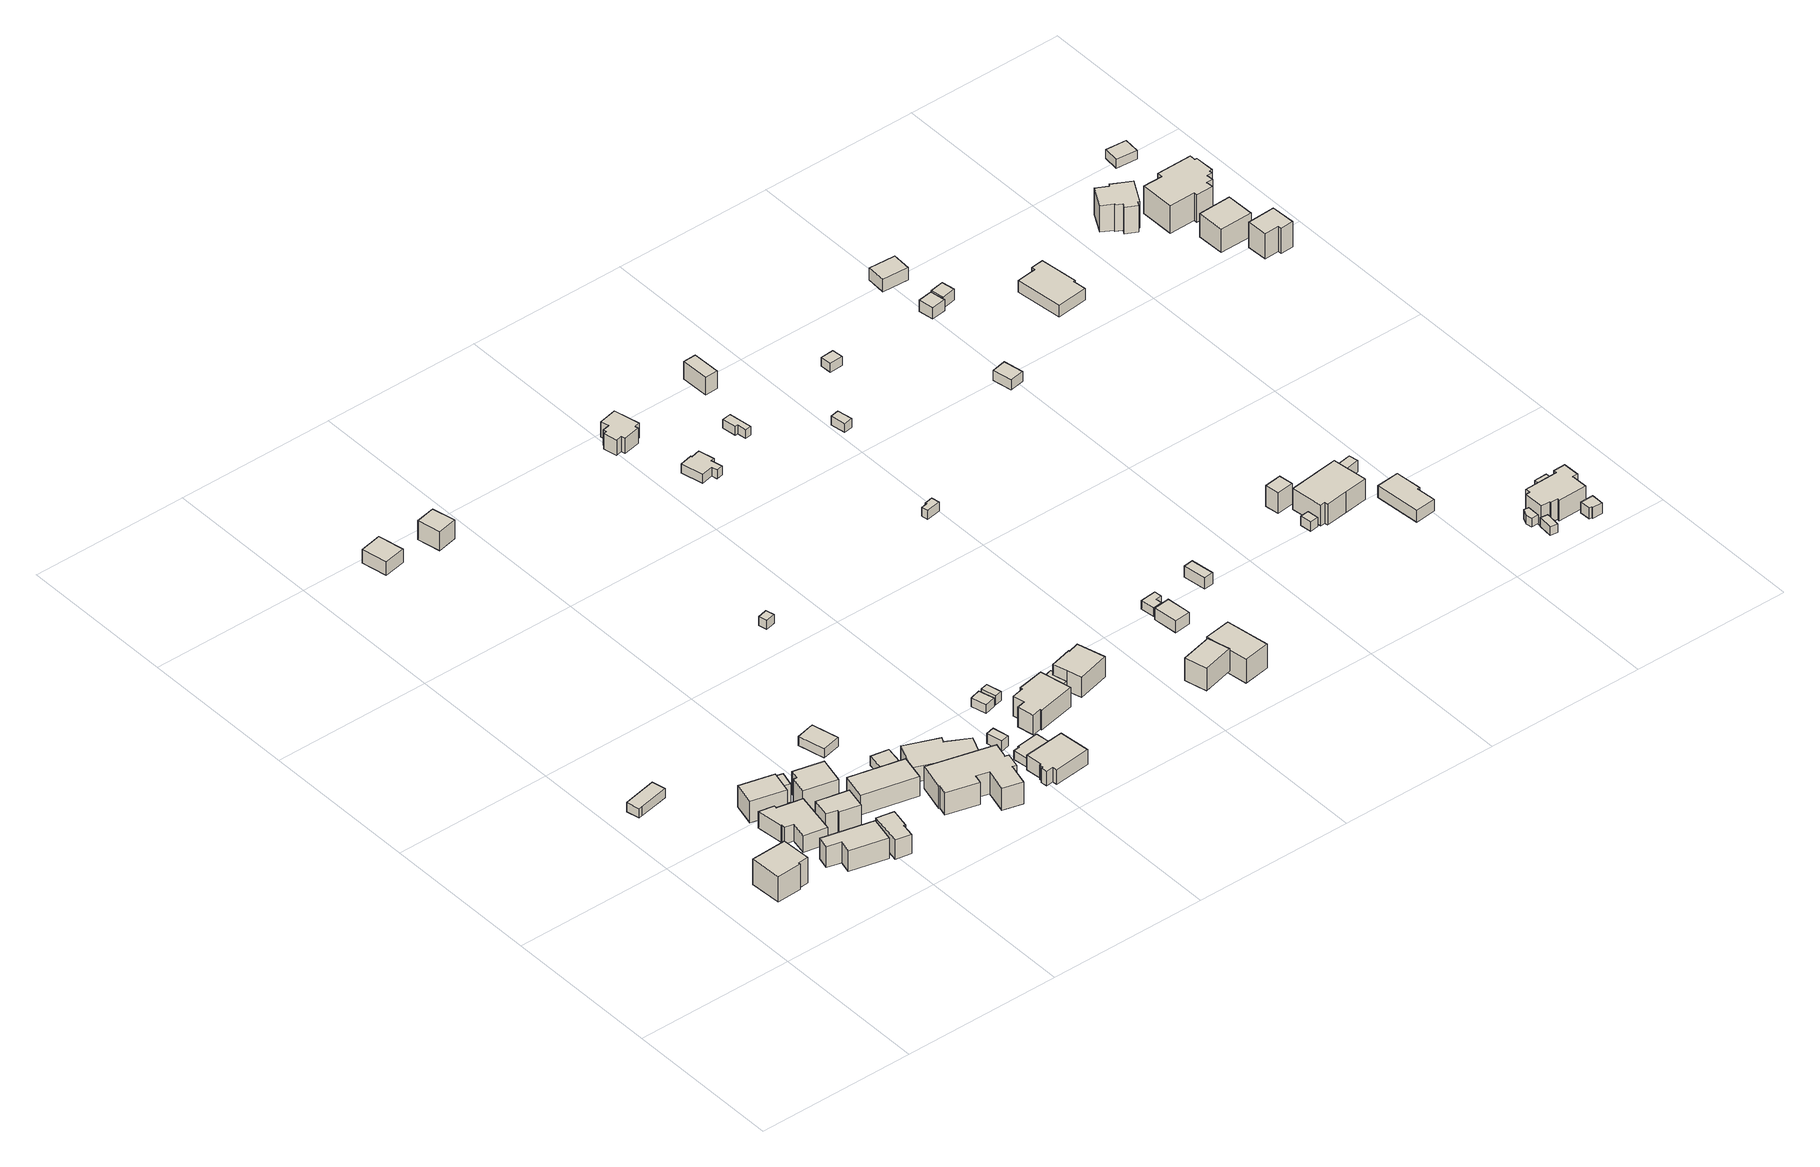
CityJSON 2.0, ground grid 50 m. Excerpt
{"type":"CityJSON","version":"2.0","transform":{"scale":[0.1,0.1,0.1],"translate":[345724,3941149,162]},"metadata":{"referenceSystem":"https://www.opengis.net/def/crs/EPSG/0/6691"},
"CityObjects":{
"building1":{"type":"Building","attributes":{"usage":"411","measuredHeight":10.5,"storeysAboveGround":2,"BuildingIDAttribute.prefecture":"14","BuildingIDAttribute.city":"14151","BuildingDetailAttribute.totalFloorArea":184.23,"BuildingDetailAttribute.buildingFootprintArea":92.11,"BuildingDetailAttribute.buildingStructureType":"601","BuildingDetailAttribute.buildingStructureOrgType":"1","BuildingDetailAttribute.orgUsage":"10","BuildingDetailAttribute.surveyYear":2015},"geometry":[{"type":"Solid","lod":"1","boundaries":[[[[0,1,2,3,4,5]],[[4,6,7,5]],[[3,8,6,4]],[[2,9,8,3]],[[1,10,9,2]],[[0,11,10,1]],[[5,7,11,0]],[[6,8,9,10,11,7]]]]}]},
"building2":{"type":"Building","attributes":{"usage":"431","measuredHeight":3.7,"storeysAboveGround":1,"BuildingIDAttribute.prefecture":"14","BuildingIDAttribute.city":"14151","BuildingDetailAttribute.totalFloorArea":46.45,"BuildingDetailAttribute.buildingFootprintArea":46.45,"BuildingDetailAttribute.buildingStructureType":"610","BuildingDetailAttribute.buildingStructureOrgType":"2","BuildingDetailAttribute.orgUsage":"143","BuildingDetailAttribute.surveyYear":2015},"geometry":[{"type":"Solid","lod":"1","boundaries":[[[[12,13,14,15,16]],[[15,17,18,16]],[[14,19,17,15]],[[13,20,19,14]],[[12,21,20,13]],[[16,18,21,12]],[[17,19,20,21,18]]]]}]},
"building3":{"type":"Building","attributes":{"usage":"413","measuredHeight":7.8,"storeysAboveGround":2,"BuildingIDAttribute.prefecture":"14","BuildingIDAttribute.city":"14151","BuildingDetailAttribute.totalFloorArea":231.75,"BuildingDetailAttribute.buildingFootprintArea":115.88,"BuildingDetailAttribute.buildingStructureType":"601","BuildingDetailAttribute.buildingStructureOrgType":"1","BuildingDetailAttribute.orgUsage":"30","BuildingDetailAttribute.surveyYear":2015},"geometry":[{"type":"Solid","lod":"1","boundaries":[[[[22,23,24,25,26,27,28,29,30,31]],[[30,32,33,31]],[[29,34,32,30]],[[28,35,34,29]],[[27,36,35,28]],[[26,37,36,27]],[[25,38,37,26]],[[24,39,38,25]],[[23,40,39,24]],[[22,41,40,23]],[[31,33,41,22]],[[32,34,35,36,37,38,39,40,41,33]]]]}]},
"building4":{"type":"Building","attributes":{"usage":"411","measuredHeight":8.5,"storeysAboveGround":2,"BuildingIDAttribute.prefecture":"14","BuildingIDAttribute.city":"14151","BuildingDetailAttribute.totalFloorArea":192.13,"BuildingDetailAttribute.buildingFootprintArea":96.06,"BuildingDetailAttribute.buildingStructureType":"601","BuildingDetailAttribute.buildingStructureOrgType":"1","BuildingDetailAttribute.orgUsage":"10","BuildingDetailAttribute.surveyYear":2015},"geometry":[{"type":"Solid","lod":"1","boundaries":[[[[42,43,44,45,46,47]],[[46,48,49,47]],[[45,50,48,46]],[[44,51,50,45]],[[43,52,51,44]],[[42,53,52,43]],[[47,49,53,42]],[[48,50,51,52,53,49]]]]}]},
"building5":{"type":"Building","attributes":{"usage":"411","measuredHeight":8.1,"storeysAboveGround":2,"BuildingIDAttribute.prefecture":"14","BuildingIDAttribute.city":"14151","BuildingDetailAttribute.totalFloorArea":135.88,"BuildingDetailAttribute.buildingFootprintArea":67.94,"BuildingDetailAttribute.buildingStructureType":"601","BuildingDetailAttribute.buildingStructureOrgType":"1","BuildingDetailAttribute.orgUsage":"10","BuildingDetailAttribute.surveyYear":2015},"geometry":[{"type":"Solid","lod":"1","boundaries":[[[[54,55,56,57]],[[56,58,59,57]],[[55,60,58,56]],[[54,61,60,55]],[[57,59,61,54]],[[58,60,61,59]]]]}]},
"building6":{"type":"Building","attributes":{"usage":"411","measuredHeight":8.3,"storeysAboveGround":2,"BuildingIDAttribute.prefecture":"14","BuildingIDAttribute.city":"14151","BuildingDetailAttribute.totalFloorArea":111.57,"BuildingDetailAttribute.buildingFootprintArea":55.78,"BuildingDetailAttribute.buildingStructureType":"601","BuildingDetailAttribute.buildingStructureOrgType":"1","BuildingDetailAttribute.orgUsage":"10","BuildingDetailAttribute.surveyYear":2015},"geometry":[{"type":"Solid","lod":"1","boundaries":[[[[62,63,64,65,66,67]],[[66,68,69,67]],[[65,70,68,66]],[[64,71,70,65]],[[63,72,71,64]],[[62,73,72,63]],[[67,69,73,62]],[[68,70,71,72,73,69]]]]}]},
"building7":{"type":"Building","attributes":{"usage":"411","measuredHeight":7.2,"storeysAboveGround":2,"BuildingIDAttribute.prefecture":"14","BuildingIDAttribute.city":"14151","BuildingDetailAttribute.totalFloorArea":92.63,"BuildingDetailAttribute.buildingFootprintArea":46.31,"BuildingDetailAttribute.buildingStructureType":"601","BuildingDetailAttribute.buildingStructureOrgType":"1","BuildingDetailAttribute.orgUsage":"10","BuildingDetailAttribute.surveyYear":2015},"geometry":[{"type":"Solid","lod":"1","boundaries":[[[[74,75,76,77,78,79]],[[78,80,81,79]],[[77,82,80,78]],[[76,83,82,77]],[[75,84,83,76]],[[74,85,84,75]],[[79,81,85,74]],[[80,82,83,84,85,81]]]]}]},
"building8":{"type":"Building","attributes":{"measuredHeight":7,"BuildingIDAttribute.prefecture":"14","BuildingIDAttribute.city":"14151","BuildingDetailAttribute.surveyYear":2015},"geometry":[{"type":"Solid","lod":"1","boundaries":[[[[86,87,88,89]],[[88,90,91,89]],[[87,92,90,88]],[[86,93,92,87]],[[89,91,93,86]],[[90,92,93,91]]]]}]},
"building9":{"type":"Building","attributes":{"usage":"411","measuredHeight":8.3,"storeysAboveGround":2,"BuildingIDAttribute.prefecture":"14","BuildingIDAttribute.city":"14151","BuildingDetailAttribute.totalFloorArea":148.16,"BuildingDetailAttribute.buildingFootprintArea":74.08,"BuildingDetailAttribute.buildingStructureType":"601","BuildingDetailAttribute.buildingStructureOrgType":"1","BuildingDetailAttribute.orgUsage":"10","BuildingDetailAttribute.surveyYear":2015},"geometry":[{"type":"Solid","lod":"1","boundaries":[[[[94,95,96,97,98,99]],[[98,100,101,99]],[[97,102,100,98]],[[96,103,102,97]],[[95,104,103,96]],[[94,105,104,95]],[[99,101,105,94]],[[100,102,103,104,105,101]]]]}]},
"building10":{"type":"Building","attributes":{"usage":"411","measuredHeight":8.3,"storeysAboveGround":2,"BuildingIDAttribute.prefecture":"14","BuildingIDAttribute.city":"14151","BuildingDetailAttribute.totalFloorArea":258.76,"BuildingDetailAttribute.buildingFootprintArea":129.38,"BuildingDetailAttribute.buildingStructureType":"601","BuildingDetailAttribute.buildingStructureOrgType":"1","BuildingDetailAttribute.orgUsage":"10","BuildingDetailAttribute.surveyYear":2015},"geometry":[{"type":"Solid","lod":"1","boundaries":[[[[106,107,108,109]],[[108,110,111,109]],[[107,112,110,108]],[[106,113,112,107]],[[109,111,113,106]],[[110,112,113,111]]]]}]},
"building11":{"type":"Building","attributes":{"usage":"451","measuredHeight":3.4,"storeysAboveGround":1,"BuildingIDAttribute.prefecture":"14","BuildingIDAttribute.city":"14151","BuildingDetailAttribute.totalFloorArea":51.34,"BuildingDetailAttribute.buildingFootprintArea":51.34,"BuildingDetailAttribute.buildingStructureType":"610","BuildingDetailAttribute.buildingStructureOrgType":"2","BuildingDetailAttribute.orgUsage":"200","BuildingDetailAttribute.surveyYear":2015},"geometry":[{"type":"Solid","lod":"1","boundaries":[[[[114,115,116,117]],[[116,118,119,117]],[[115,120,118,116]],[[114,121,120,115]],[[117,119,121,114]],[[118,120,121,119]]]]}]},
"building12":{"type":"Building","attributes":{"usage":"411","measuredHeight":5.6,"storeysAboveGround":1,"BuildingIDAttribute.prefecture":"14","BuildingIDAttribute.city":"14151","BuildingDetailAttribute.totalFloorArea":57.82,"BuildingDetailAttribute.buildingFootprintArea":57.82,"BuildingDetailAttribute.buildingStructureType":"601","BuildingDetailAttribute.buildingStructureOrgType":"1","BuildingDetailAttribute.orgUsage":"10","BuildingDetailAttribute.surveyYear":2015},"geometry":[{"type":"Solid","lod":"1","boundaries":[[[[122,123,124,125]],[[124,126,127,125]],[[123,128,126,124]],[[122,129,128,123]],[[125,127,129,122]],[[126,128,129,127]]]]}]},
"building13":{"type":"Building","attributes":{"usage":"411","measuredHeight":3.6,"storeysAboveGround":1,"BuildingIDAttribute.prefecture":"14","BuildingIDAttribute.city":"14151","BuildingDetailAttribute.totalFloorArea":34.08,"BuildingDetailAttribute.buildingFootprintArea":34.08,"BuildingDetailAttribute.buildingStructureType":"610","BuildingDetailAttribute.buildingStructureOrgType":"2","BuildingDetailAttribute.orgUsage":"10","BuildingDetailAttribute.surveyYear":2015},"geometry":[{"type":"Solid","lod":"1","boundaries":[[[[130,131,132,133]],[[132,134,135,133]],[[131,136,134,132]],[[130,137,136,131]],[[133,135,137,130]],[[134,136,137,135]]]]}]},
"building14":{"type":"Building","attributes":{"usage":"413","measuredHeight":9.9,"storeysAboveGround":2,"BuildingIDAttribute.prefecture":"14","BuildingIDAttribute.city":"14151","BuildingDetailAttribute.totalFloorArea":476.69,"BuildingDetailAttribute.buildingFootprintArea":238.35,"BuildingDetailAttribute.buildingStructureType":"601","BuildingDetailAttribute.buildingStructureOrgType":"1","BuildingDetailAttribute.orgUsage":"30","BuildingDetailAttribute.surveyYear":2015},"geometry":[{"type":"Solid","lod":"1","boundaries":[[[[138,139,140,141,142,143,144,145,146,147,148,149,150,151]],[[150,152,153,151]],[[149,154,152,150]],[[148,155,154,149]],[[147,156,155,148]],[[146,157,156,147]],[[145,158,157,146]],[[144,159,158,145]],[[143,160,159,144]],[[142,161,160,143]],[[141,162,161,142]],[[140,163,162,141]],[[139,164,163,140]],[[138,165,164,139]],[[151,153,165,138]],[[152,154,155,156,157,158,159,160,161,162,163,164,165,153]]]]}]},
"building15":{"type":"Building","attributes":{"usage":"431","measuredHeight":7.3,"storeysAboveGround":2,"BuildingIDAttribute.prefecture":"14","BuildingIDAttribute.city":"14151","BuildingDetailAttribute.totalFloorArea":319.8,"BuildingDetailAttribute.buildingFootprintArea":159.9,"BuildingDetailAttribute.buildingStructureType":"610","BuildingDetailAttribute.buildingStructureOrgType":"2","BuildingDetailAttribute.orgUsage":"143","BuildingDetailAttribute.surveyYear":2015},"geometry":[{"type":"Solid","lod":"1","boundaries":[[[[166,167,168,169,170,171]],[[170,172,173,171]],[[169,174,172,170]],[[168,175,174,169]],[[167,176,175,168]],[[166,177,176,167]],[[171,173,177,166]],[[172,174,175,176,177,173]]]]}]},
"building16":{"type":"Building","attributes":{"usage":"411","measuredHeight":7.1,"storeysAboveGround":1,"BuildingIDAttribute.prefecture":"14","BuildingIDAttribute.city":"14151","BuildingDetailAttribute.totalFloorArea":46.44,"BuildingDetailAttribute.buildingFootprintArea":46.44,"BuildingDetailAttribute.buildingStructureType":"610","BuildingDetailAttribute.buildingStructureOrgType":"2","BuildingDetailAttribute.orgUsage":"10","BuildingDetailAttribute.surveyYear":2015},"geometry":[{"type":"Solid","lod":"1","boundaries":[[[[178,179,180,181]],[[180,182,183,181]],[[179,184,182,180]],[[178,185,184,179]],[[181,183,185,178]],[[182,184,185,183]]]]}]},
"building17":{"type":"Building","attributes":{"usage":"431","measuredHeight":3.7,"storeysAboveGround":1,"BuildingIDAttribute.prefecture":"14","BuildingIDAttribute.city":"14151","BuildingDetailAttribute.totalFloorArea":13.91,"BuildingDetailAttribute.buildingFootprintArea":13.91,"BuildingDetailAttribute.buildingStructureType":"601","BuildingDetailAttribute.buildingStructureOrgType":"1","BuildingDetailAttribute.orgUsage":"143","BuildingDetailAttribute.surveyYear":2015},"geometry":[{"type":"Solid","lod":"1","boundaries":[[[[186,187,188,189]],[[188,190,191,189]],[[187,192,190,188]],[[186,193,192,187]],[[189,191,193,186]],[[190,192,193,191]]]]}]},
"building18":{"type":"Building","attributes":{"usage":"431","measuredHeight":5.7,"storeysAboveGround":1,"BuildingIDAttribute.prefecture":"14","BuildingIDAttribute.city":"14151","BuildingDetailAttribute.totalFloorArea":127.53,"BuildingDetailAttribute.buildingFootprintArea":127.53,"BuildingDetailAttribute.buildingStructureType":"610","BuildingDetailAttribute.buildingStructureOrgType":"2","BuildingDetailAttribute.orgUsage":"143","BuildingDetailAttribute.surveyYear":2015},"geometry":[{"type":"Solid","lod":"1","boundaries":[[[[194,195,196,197,198,199,200,201,202,203]],[[202,204,205,203]],[[201,206,204,202]],[[200,207,206,201]],[[199,208,207,200]],[[198,209,208,199]],[[197,210,209,198]],[[196,211,210,197]],[[195,212,211,196]],[[194,213,212,195]],[[203,205,213,194]],[[204,206,207,208,209,210,211,212,213,205]]]]}]},
"building19":{"type":"Building","attributes":{"usage":"431","storeysAboveGround":1,"BuildingIDAttribute.prefecture":"14","BuildingIDAttribute.city":"14151","BuildingDetailAttribute.totalFloorArea":46.02,"BuildingDetailAttribute.buildingFootprintArea":46.02,"BuildingDetailAttribute.buildingStructureType":"610","BuildingDetailAttribute.buildingStructureOrgType":"2","BuildingDetailAttribute.orgUsage":"143","BuildingDetailAttribute.surveyYear":2015},"geometry":[{"type":"Solid","lod":"1","boundaries":[[[[214,215,216,217,218,219]],[[218,220,221,219]],[[217,222,220,218]],[[216,223,222,217]],[[215,224,223,216]],[[214,225,224,215]],[[219,221,225,214]],[[220,222,223,224,225,221]]]]}]},
"building20":{"type":"Building","attributes":{"BuildingIDAttribute.prefecture":"14","BuildingIDAttribute.city":"14151","BuildingDetailAttribute.surveyYear":2015},"geometry":[{"type":"Solid","lod":"1","boundaries":[[[[226,227,228,229]],[[228,230,231,229]],[[227,232,230,228]],[[226,233,232,227]],[[229,231,233,226]],[[230,232,233,231]]]]}]},
"building21":{"type":"Building","attributes":{"BuildingIDAttribute.prefecture":"14","BuildingIDAttribute.city":"14151","BuildingDetailAttribute.surveyYear":2015},"geometry":[{"type":"Solid","lod":"1","boundaries":[[[[234,235,236,237]],[[236,238,239,237]],[[235,240,238,236]],[[234,241,240,235]],[[237,239,241,234]],[[238,240,241,239]]]]}]},
"building22":{"type":"Building","attributes":{"BuildingIDAttribute.prefecture":"14","BuildingIDAttribute.city":"14151","BuildingDetailAttribute.surveyYear":2015},"geometry":[{"type":"Solid","lod":"1","boundaries":[[[[242,243,244,245]],[[244,246,247,245]],[[243,248,246,244]],[[242,249,248,243]],[[245,247,249,242]],[[246,248,249,247]]]]}]},
"building23":{"type":"Building","attributes":{"usage":"411","measuredHeight":8.1,"storeysAboveGround":2,"BuildingIDAttribute.prefecture":"14","BuildingIDAttribute.city":"14151","BuildingDetailAttribute.totalFloorArea":235.32,"BuildingDetailAttribute.buildingFootprintArea":117.66,"BuildingDetailAttribute.buildingStructureType":"601","BuildingDetailAttribute.buildingStructureOrgType":"1","BuildingDetailAttribute.orgUsage":"10","BuildingDetailAttribute.surveyYear":2015},"geometry":[{"type":"Solid","lod":"1","boundaries":[[[[250,251,252,253,254,255,256,257,258,259]],[[258,260,261,259]],[[257,262,260,258]],[[256,263,262,257]],[[255,264,263,256]],[[254,265,264,255]],[[253,266,265,254]],[[252,267,266,253]],[[251,268,267,252]],[[250,269,268,251]],[[259,261,269,250]],[[260,262,263,264,265,266,267,268,269,261]]]]}]},
"building24":{"type":"Building","attributes":{"measuredHeight":3.8,"BuildingIDAttribute.prefecture":"14","BuildingIDAttribute.city":"14151","BuildingDetailAttribute.surveyYear":2015},"geometry":[{"type":"Solid","lod":"1","boundaries":[[[[270,271,272,273,274,275]],[[274,276,277,275]],[[273,278,276,274]],[[272,279,278,273]],[[271,280,279,272]],[[270,281,280,271]],[[275,277,281,270]],[[276,278,279,280,281,277]]]]}]},
"building25":{"type":"Building","attributes":{"usage":"411","measuredHeight":8.4,"storeysAboveGround":2,"BuildingIDAttribute.prefecture":"14","BuildingIDAttribute.city":"14151","BuildingDetailAttribute.totalFloorArea":165.22,"BuildingDetailAttribute.buildingFootprintArea":82.61,"BuildingDetailAttribute.buildingStructureType":"601","BuildingDetailAttribute.buildingStructureOrgType":"1","BuildingDetailAttribute.orgUsage":"10","BuildingDetailAttribute.surveyYear":2015},"geometry":[{"type":"Solid","lod":"1","boundaries":[[[[282,283,284,285,286,287,288,289]],[[288,290,291,289]],[[287,292,290,288]],[[286,293,292,287]],[[285,294,293,286]],[[284,295,294,285]],[[283,296,295,284]],[[282,297,296,283]],[[289,291,297,282]],[[290,292,293,294,295,296,297,291]]]]}]},
"building26":{"type":"Building","attributes":{"usage":"411","measuredHeight":8.8,"storeysAboveGround":2,"BuildingIDAttribute.prefecture":"14","BuildingIDAttribute.city":"14151","BuildingDetailAttribute.totalFloorArea":122.09,"BuildingDetailAttribute.buildingFootprintArea":61.04,"BuildingDetailAttribute.buildingStructureType":"601","BuildingDetailAttribute.buildingStructureOrgType":"1","BuildingDetailAttribute.orgUsage":"10","BuildingDetailAttribute.surveyYear":2015},"geometry":[{"type":"Solid","lod":"1","boundaries":[[[[298,299,300,301]],[[300,302,303,301]],[[299,304,302,300]],[[298,305,304,299]],[[301,303,305,298]],[[302,304,305,303]]]]}]},
"building27":{"type":"Building","attributes":{"usage":"451","storeysAboveGround":1,"BuildingIDAttribute.prefecture":"14","BuildingIDAttribute.city":"14151","BuildingDetailAttribute.totalFloorArea":52.4,"BuildingDetailAttribute.buildingFootprintArea":52.4,"BuildingDetailAttribute.buildingStructureType":"601","BuildingDetailAttribute.buildingStructureOrgType":"1","BuildingDetailAttribute.orgUsage":"200","BuildingDetailAttribute.surveyYear":2015},"geometry":[{"type":"Solid","lod":"1","boundaries":[[[[306,307,308,309,310,311,312,313,314,315]],[[314,316,317,315]],[[313,318,316,314]],[[312,319,318,313]],[[311,320,319,312]],[[310,321,320,311]],[[309,322,321,310]],[[308,323,322,309]],[[307,324,323,308]],[[306,325,324,307]],[[315,317,325,306]],[[316,318,319,320,321,322,323,324,325,317]]]]}]},
"building28":{"type":"Building","attributes":{"usage":"411","measuredHeight":6,"storeysAboveGround":1,"BuildingIDAttribute.prefecture":"14","BuildingIDAttribute.city":"14151","BuildingDetailAttribute.totalFloorArea":72.27,"BuildingDetailAttribute.buildingFootprintArea":72.27,"BuildingDetailAttribute.buildingStructureType":"601","BuildingDetailAttribute.buildingStructureOrgType":"1","BuildingDetailAttribute.orgUsage":"10","BuildingDetailAttribute.surveyYear":2015},"geometry":[{"type":"Solid","lod":"1","boundaries":[[[[326,327,328,329,330,331,332,333,334,335,336,337]],[[336,338,339,337]],[[335,340,338,336]],[[334,341,340,335]],[[333,342,341,334]],[[332,343,342,333]],[[331,344,343,332]],[[330,345,344,331]],[[329,346,345,330]],[[328,347,346,329]],[[327,348,347,328]],[[326,349,348,327]],[[337,339,349,326]],[[338,340,341,342,343,344,345,346,347,348,349,339]]]]}]},
"building29":{"type":"Building","attributes":{"usage":"411","measuredHeight":9.4,"storeysAboveGround":2,"BuildingIDAttribute.prefecture":"14","BuildingIDAttribute.city":"14151","BuildingDetailAttribute.totalFloorArea":198.28,"BuildingDetailAttribute.buildingFootprintArea":99.14,"BuildingDetailAttribute.buildingStructureType":"601","BuildingDetailAttribute.buildingStructureOrgType":"1","BuildingDetailAttribute.orgUsage":"10","BuildingDetailAttribute.surveyYear":2015},"geometry":[{"type":"Solid","lod":"1","boundaries":[[[[350,351,352,353]],[[352,354,355,353]],[[351,356,354,352]],[[350,357,356,351]],[[353,355,357,350]],[[354,356,357,355]]]]}]},
"building30":{"type":"Building","attributes":{"usage":"431","measuredHeight":5.1,"storeysAboveGround":1,"BuildingIDAttribute.prefecture":"14","BuildingIDAttribute.city":"14151","BuildingDetailAttribute.totalFloorArea":39.89,"BuildingDetailAttribute.buildingFootprintArea":39.89,"BuildingDetailAttribute.buildingStructureType":"601","BuildingDetailAttribute.buildingStructureOrgType":"1","BuildingDetailAttribute.orgUsage":"143","BuildingDetailAttribute.surveyYear":2015},"geometry":[{"type":"Solid","lod":"1","boundaries":[[[[358,359,360,361]],[[360,362,363,361]],[[359,364,362,360]],[[358,365,364,359]],[[361,363,365,358]],[[362,364,365,363]]]]}]},
"building31":{"type":"Building","attributes":{"BuildingIDAttribute.prefecture":"14","BuildingIDAttribute.city":"14151","BuildingDetailAttribute.surveyYear":2015},"geometry":[{"type":"Solid","lod":"1","boundaries":[[[[366,367,368,369,370,371]],[[370,372,373,371]],[[369,374,372,370]],[[368,375,374,369]],[[367,376,375,368]],[[366,377,376,367]],[[371,373,377,366]],[[372,374,375,376,377,373]]]]}]},
"building32":{"type":"Building","attributes":{"BuildingIDAttribute.prefecture":"14","BuildingIDAttribute.city":"14151","BuildingDetailAttribute.surveyYear":2015},"geometry":[{"type":"Solid","lod":"1","boundaries":[[[[378,379,380,381,382,383]],[[382,384,385,383]],[[381,386,384,382]],[[380,387,386,381]],[[379,388,387,380]],[[378,389,388,379]],[[383,385,389,378]],[[384,386,387,388,389,385]]]]}]},
"building33":{"type":"Building","attributes":{"BuildingIDAttribute.prefecture":"14","BuildingIDAttribute.city":"14151","BuildingDetailAttribute.surveyYear":2015},"geometry":[{"type":"Solid","lod":"1","boundaries":[[[[390,391,392,393,394,395]],[[394,396,397,395]],[[393,398,396,394]],[[392,399,398,393]],[[391,400,399,392]],[[390,401,400,391]],[[395,397,401,390]],[[396,398,399,400,401,397]]]]}]},
"building34":{"type":"Building","attributes":{"usage":"411","measuredHeight":6.2,"storeysAboveGround":2,"BuildingIDAttribute.prefecture":"14","BuildingIDAttribute.city":"14151","BuildingDetailAttribute.totalFloorArea":69.42,"BuildingDetailAttribute.buildingFootprintArea":34.71,"BuildingDetailAttribute.buildingStructureType":"610","BuildingDetailAttribute.buildingStructureOrgType":"2","BuildingDetailAttribute.orgUsage":"10","BuildingDetailAttribute.surveyYear":2015},"geometry":[{"type":"Solid","lod":"1","boundaries":[[[[402,403,404,405]],[[404,406,407,405]],[[403,408,406,404]],[[402,409,408,403]],[[405,407,409,402]],[[406,408,409,407]]]]}]},
"building35":{"type":"Building","attributes":{"usage":"431","measuredHeight":4.4,"storeysAboveGround":1,"BuildingIDAttribute.prefecture":"14","BuildingIDAttribute.city":"14151","BuildingDetailAttribute.totalFloorArea":37.78,"BuildingDetailAttribute.buildingFootprintArea":37.78,"BuildingDetailAttribute.buildingStructureType":"610","BuildingDetailAttribute.buildingStructureOrgType":"2","BuildingDetailAttribute.orgUsage":"143","BuildingDetailAttribute.surveyYear":2015},"geometry":[{"type":"Solid","lod":"1","boundaries":[[[[410,411,412,413]],[[412,414,415,413]],[[411,416,414,412]],[[410,417,416,411]],[[413,415,417,410]],[[414,416,417,415]]]]}]},
"building36":{"type":"Building","attributes":{"BuildingIDAttribute.prefecture":"14","BuildingIDAttribute.city":"14151","BuildingDetailAttribute.surveyYear":2015},"geometry":[{"type":"Solid","lod":"1","boundaries":[[[[418,419,420,421]],[[420,422,423,421]],[[419,424,422,420]],[[418,425,424,419]],[[421,423,425,418]],[[422,424,425,423]]]]}]},
"building37":{"type":"Building","attributes":{"usage":"451","storeysAboveGround":1,"BuildingIDAttribute.prefecture":"14","BuildingIDAttribute.city":"14151","BuildingDetailAttribute.totalFloorArea":15.14,"BuildingDetailAttribute.buildingFootprintArea":15.14,"BuildingDetailAttribute.buildingStructureType":"601","BuildingDetailAttribute.buildingStructureOrgType":"1","BuildingDetailAttribute.orgUsage":"200","BuildingDetailAttribute.surveyYear":2015},"geometry":[{"type":"Solid","lod":"1","boundaries":[[[[426,427,428,429]],[[428,430,431,429]],[[427,432,430,428]],[[426,433,432,427]],[[429,431,433,426]],[[430,432,433,431]]]]}]},
"building38":{"type":"Building","attributes":{"measuredHeight":3.4,"BuildingIDAttribute.prefecture":"14","BuildingIDAttribute.city":"14151","BuildingDetailAttribute.surveyYear":2015},"geometry":[{"type":"Solid","lod":"1","boundaries":[[[[434,435,436,437]],[[436,438,439,437]],[[435,440,438,436]],[[434,441,440,435]],[[437,439,441,434]],[[438,440,441,439]]]]}]},
"building39":{"type":"Building","attributes":{"usage":"411","measuredHeight":7.6,"storeysAboveGround":2,"BuildingIDAttribute.prefecture":"14","BuildingIDAttribute.city":"14151","BuildingDetailAttribute.totalFloorArea":44.87,"BuildingDetailAttribute.buildingFootprintArea":22.44,"BuildingDetailAttribute.buildingStructureType":"610","BuildingDetailAttribute.buildingStructureOrgType":"2","BuildingDetailAttribute.orgUsage":"10","BuildingDetailAttribute.surveyYear":2015},"geometry":[{"type":"Solid","lod":"1","boundaries":[[[[442,443,444,445]],[[444,446,447,445]],[[443,448,446,444]],[[442,449,448,443]],[[445,447,449,442]],[[446,448,449,447]]]]}]},
"building40":{"type":"Building","attributes":{"measuredHeight":3.8,"BuildingIDAttribute.prefecture":"14","BuildingIDAttribute.city":"14151","BuildingDetailAttribute.surveyYear":2015},"geometry":[{"type":"Solid","lod":"1","boundaries":[[[[450,451,452,453]],[[452,454,455,453]],[[451,456,454,452]],[[450,457,456,451]],[[453,455,457,450]],[[454,456,457,455]]]]}]},
"building41":{"type":"Building","attributes":{"usage":"411","measuredHeight":7.6,"storeysAboveGround":2,"BuildingIDAttribute.prefecture":"14","BuildingIDAttribute.city":"14151","BuildingDetailAttribute.totalFloorArea":338.27,"BuildingDetailAttribute.buildingFootprintArea":169.13,"BuildingDetailAttribute.buildingStructureType":"610","BuildingDetailAttribute.buildingStructureOrgType":"2","BuildingDetailAttribute.orgUsage":"10","BuildingDetailAttribute.surveyYear":2015},"geometry":[{"type":"Solid","lod":"1","boundaries":[[[[458,459,460,461,462,463,464]],[[463,465,466,464]],[[462,467,465,463]],[[461,468,467,462]],[[460,469,468,461]],[[459,470,469,460]],[[458,471,470,459]],[[464,466,471,458]],[[465,467,468,469,470,471,466]]]]}]},
"building42":{"type":"Building","attributes":{"usage":"411","measuredHeight":5.2,"storeysAboveGround":1,"BuildingIDAttribute.prefecture":"14","BuildingIDAttribute.city":"14151","BuildingDetailAttribute.totalFloorArea":101.03,"BuildingDetailAttribute.buildingFootprintArea":101.03,"BuildingDetailAttribute.buildingStructureType":"610","BuildingDetailAttribute.buildingStructureOrgType":"2","BuildingDetailAttribute.orgUsage":"10","BuildingDetailAttribute.surveyYear":2015},"geometry":[{"type":"Solid","lod":"1","boundaries":[[[[472,473,474,475,476,477]],[[476,478,479,477]],[[475,480,478,476]],[[474,481,480,475]],[[473,482,481,474]],[[472,483,482,473]],[[477,479,483,472]],[[478,480,481,482,483,479]]]]}]},
"building43":{"type":"Building","attributes":{"measuredHeight":4.1,"BuildingIDAttribute.prefecture":"14","BuildingIDAttribute.city":"14151","BuildingDetailAttribute.surveyYear":2015},"geometry":[{"type":"Solid","lod":"1","boundaries":[[[[484,485,486,487]],[[486,488,489,487]],[[485,490,488,486]],[[484,491,490,485]],[[487,489,491,484]],[[488,490,491,489]]]]}]},
"building44":{"type":"Building","attributes":{"measuredHeight":4.6,"BuildingIDAttribute.prefecture":"14","BuildingIDAttribute.city":"14151","BuildingDetailAttribute.surveyYear":2015},"geometry":[{"type":"Solid","lod":"1","boundaries":[[[[492,493,494,495]],[[494,496,497,495]],[[493,498,496,494]],[[492,499,498,493]],[[495,497,499,492]],[[496,498,499,497]]]]}]},
"building45":{"type":"Building","attributes":{"measuredHeight":4.6,"BuildingIDAttribute.prefecture":"14","BuildingIDAttribute.city":"14151","BuildingDetailAttribute.surveyYear":2015},"geometry":[{"type":"Solid","lod":"1","boundaries":[[[[500,501,502,503]],[[502,504,505,503]],[[501,506,504,502]],[[500,507,506,501]],[[503,505,507,500]],[[504,506,507,505]]]]}]},
"building46":{"type":"Building","attributes":{"usage":"431","measuredHeight":4.2,"storeysAboveGround":1,"BuildingIDAttribute.prefecture":"14","BuildingIDAttribute.city":"14151","BuildingDetailAttribute.totalFloorArea":18.2,"BuildingDetailAttribute.buildingFootprintArea":18.2,"BuildingDetailAttribute.buildingStructureType":"610","BuildingDetailAttribute.buildingStructureOrgType":"2","BuildingDetailAttribute.orgUsage":"143","BuildingDetailAttribute.surveyYear":2015},"geometry":[{"type":"Solid","lod":"1","boundaries":[[[[508,509,510,511]],[[510,512,513,511]],[[509,514,512,510]],[[508,515,514,509]],[[511,513,515,508]],[[512,514,515,513]]]]}]},
"building47":{"type":"Building","attributes":{"BuildingIDAttribute.prefecture":"14","BuildingIDAttribute.city":"14151","BuildingDetailAttribute.surveyYear":2015},"geometry":[{"type":"Solid","lod":"1","boundaries":[[[[516,517,518,519,520]],[[519,521,522,520]],[[518,523,521,519]],[[517,524,523,518]],[[516,525,524,517]],[[520,522,525,516]],[[521,523,524,525,522]]]]}]},
"building48":{"type":"Building","attributes":{"BuildingIDAttribute.prefecture":"14","BuildingIDAttribute.city":"14151","BuildingDetailAttribute.surveyYear":2015},"geometry":[{"type":"Solid","lod":"1","boundaries":[[[[526,527,528,529]],[[528,530,531,529]],[[527,532,530,528]],[[526,533,532,527]],[[529,531,533,526]],[[530,532,533,531]]]]}]},
"building49":{"type":"Building","attributes":{"usage":"411","measuredHeight":8.5,"storeysAboveGround":2,"BuildingIDAttribute.prefecture":"14","BuildingIDAttribute.city":"14151","BuildingDetailAttribute.totalFloorArea":227.79,"BuildingDetailAttribute.buildingFootprintArea":113.89,"BuildingDetailAttribute.buildingStructureType":"601","BuildingDetailAttribute.buildingStructureOrgType":"1","BuildingDetailAttribute.orgUsage":"10","BuildingDetailAttribute.surveyYear":2015},"geometry":[{"type":"Solid","lod":"1","boundaries":[[[[534,535,536,537,538,539,540,541,542,543,544,545,546,547]],[[546,548,549,547]],[[545,550,548,546]],[[544,551,550,545]],[[543,552,551,544]],[[542,553,552,543]],[[541,554,553,542]],[[540,555,554,541]],[[539,556,555,540]],[[538,557,556,539]],[[537,558,557,538]],[[536,559,558,537]],[[535,560,559,536]],[[534,561,560,535]],[[547,549,561,534]],[[548,550,551,552,553,554,555,556,557,558,559,560,561,549]]]]}]},
"building50":{"type":"Building","attributes":{"usage":"402","measuredHeight":4.3,"storeysAboveGround":1,"BuildingIDAttribute.prefecture":"14","BuildingIDAttribute.city":"14151","BuildingDetailAttribute.totalFloorArea":158.45,"BuildingDetailAttribute.buildingFootprintArea":158.45,"BuildingDetailAttribute.buildingStructureType":"610","BuildingDetailAttribute.buildingStructureOrgType":"2","BuildingDetailAttribute.orgUsage":"71","BuildingDetailAttribute.surveyYear":2015},"geometry":[{"type":"Solid","lod":"1","boundaries":[[[[562,563,564,565,566,567,568,569]],[[568,570,571,569]],[[567,572,570,568]],[[566,573,572,567]],[[565,574,573,566]],[[564,575,574,565]],[[563,576,575,564]],[[562,577,576,563]],[[569,571,577,562]],[[570,572,573,574,575,576,577,571]]]]}]},
"building51":{"type":"Building","attributes":{"measuredHeight":4.1,"BuildingIDAttribute.prefecture":"14","BuildingIDAttribute.city":"14151","BuildingDetailAttribute.surveyYear":2015},"geometry":[{"type":"Solid","lod":"1","boundaries":[[[[578,579,580,581,582,583]],[[582,584,585,583]],[[581,586,584,582]],[[580,587,586,581]],[[579,588,587,580]],[[578,589,588,579]],[[583,585,589,578]],[[584,586,587,588,589,585]]]]}]},
"building52":{"type":"Building","attributes":{"BuildingIDAttribute.prefecture":"14","BuildingIDAttribute.city":"14151","BuildingDetailAttribute.surveyYear":2015},"geometry":[{"type":"Solid","lod":"1","boundaries":[[[[590,591,592,593]],[[592,594,595,593]],[[591,596,594,592]],[[590,597,596,591]],[[593,595,597,590]],[[594,596,597,595]]]]}]},
"building53":{"type":"Building","attributes":{"usage":"411","measuredHeight":10,"storeysAboveGround":2,"BuildingIDAttribute.prefecture":"14","BuildingIDAttribute.city":"14151","BuildingDetailAttribute.totalFloorArea":161.67,"BuildingDetailAttribute.buildingFootprintArea":80.83,"BuildingDetailAttribute.buildingStructureType":"601","BuildingDetailAttribute.buildingStructureOrgType":"1","BuildingDetailAttribute.orgUsage":"10","BuildingDetailAttribute.surveyYear":2015},"geometry":[{"type":"Solid","lod":"1","boundaries":[[[[598,599,600,601,602,603,604,605,606,607,608,609]],[[608,610,611,609]],[[607,612,610,608]],[[606,613,612,607]],[[605,614,613,606]],[[604,615,614,605]],[[603,616,615,604]],[[602,617,616,603]],[[601,618,617,602]],[[600,619,618,601]],[[599,620,619,600]],[[598,621,620,599]],[[609,611,621,598]],[[610,612,613,614,615,616,617,618,619,620,621,611]]]]}]},
"building54":{"type":"Building","attributes":{"usage":"411","measuredHeight":9,"storeysAboveGround":2,"BuildingIDAttribute.prefecture":"14","BuildingIDAttribute.city":"14151","BuildingDetailAttribute.totalFloorArea":138.09,"BuildingDetailAttribute.buildingFootprintArea":69.04,"BuildingDetailAttribute.buildingStructureType":"601","BuildingDetailAttribute.buildingStructureOrgType":"1","BuildingDetailAttribute.orgUsage":"10","BuildingDetailAttribute.surveyYear":2015},"geometry":[{"type":"Solid","lod":"1","boundaries":[[[[622,623,624,625]],[[624,626,627,625]],[[623,628,626,624]],[[622,629,628,623]],[[625,627,629,622]],[[626,628,629,627]]]]}]},
"building55":{"type":"Building","attributes":{"usage":"411","measuredHeight":9.3,"storeysAboveGround":2,"BuildingIDAttribute.prefecture":"14","BuildingIDAttribute.city":"14151","BuildingDetailAttribute.totalFloorArea":100.9,"BuildingDetailAttribute.buildingFootprintArea":50.45,"BuildingDetailAttribute.buildingStructureType":"601","BuildingDetailAttribute.buildingStructureOrgType":"1","BuildingDetailAttribute.orgUsage":"10","BuildingDetailAttribute.surveyYear":2015},"geometry":[{"type":"Solid","lod":"1","boundaries":[[[[630,631,632,633,634,635]],[[634,636,637,635]],[[633,638,636,634]],[[632,639,638,633]],[[631,640,639,632]],[[630,641,640,631]],[[635,637,641,630]],[[636,638,639,640,641,637]]]]}]},
"building56":{"type":"Building","attributes":{"usage":"411","measuredHeight":10.7,"storeysAboveGround":2,"BuildingIDAttribute.prefecture":"14","BuildingIDAttribute.city":"14151","BuildingDetailAttribute.totalFloorArea":353.27,"BuildingDetailAttribute.buildingFootprintArea":176.63,"BuildingDetailAttribute.buildingStructureType":"601","BuildingDetailAttribute.buildingStructureOrgType":"1","BuildingDetailAttribute.orgUsage":"10","BuildingDetailAttribute.surveyYear":2015},"geometry":[{"type":"Solid","lod":"1","boundaries":[[[[642,643,644,645,646,647,648,649,650,651,652,653,654,655,656,657]],[[656,658,659,657]],[[655,660,658,656]],[[654,661,660,655]],[[653,662,661,654]],[[652,663,662,653]],[[651,664,663,652]],[[650,665,664,651]],[[649,666,665,650]],[[648,667,666,649]],[[647,668,667,648]],[[646,669,668,647]],[[645,670,669,646]],[[644,671,670,645]],[[643,672,671,644]],[[642,673,672,643]],[[657,659,673,642]],[[658,660,661,662,663,664,665,666,667,668,669,670,671,672,673,659]]]]}]},
"building57":{"type":"Building","attributes":{"BuildingIDAttribute.prefecture":"14","BuildingIDAttribute.city":"14151","BuildingDetailAttribute.surveyYear":2015},"geometry":[{"type":"Solid","lod":"1","boundaries":[[[[674,675,676,677]],[[676,678,679,677]],[[675,680,678,676]],[[674,681,680,675]],[[677,679,681,674]],[[678,680,681,679]]]]}]}
},
"vertices":[
[180,133,92],[147,131,92],[147,124,92],[69,121,92],[64,221,92],[176,225,92],[64,221,179],[176,225,179],[69,121,179],[147,124,179],[147,131,179],[180,133,179],
[113,695,84],[122,653,84],[26,633,84],[16,631,84],[7,673,84],[16,631,116],[7,673,116],[26,633,116],[122,653,116],[113,695,116],
[326,227,88],[254,241,88],[265,294,88],[237,300,88],[240,313,88],[236,313,88],[228,395,88],[275,386,88],[274,377,88],[353,361,88],[274,377,145],[353,361,145],[275,386,145],[228,395,145],[236,313,145],[240,313,145],[237,300,145],[265,294,145],[254,241,145],[326,227,145],
[430,156,88],[412,77,88],[295,105,88],[305,144,88],[261,154,88],[271,193,88],[261,154,159],[271,193,159],[305,144,159],[295,105,159],[412,77,159],[430,156,159],
[352,475,84],[334,404,84],[228,430,84],[245,501,84],[228,430,157],[245,501,157],[334,404,157],[352,475,157],
[455,293,88],[440,226,88],[377,240,88],[378,248,88],[343,256,88],[356,315,88],[343,256,163],[356,315,163],[378,248,163],[377,240,163],[440,226,163],[455,293,163],
[445,171,85],[499,160,85],[486,98,85],[481,99,85],[473,58,85],[425,68,85],[473,58,151],[425,68,151],[481,99,151],[486,98,151],[499,160,151],[445,171,151],
[367,430,82],[346,436,82],[359,482,82],[380,476,82],[359,482,143],[380,476,143],[346,436,143],[367,430,143],
[362,374,81],[375,428,81],[385,426,81],[392,454,81],[485,432,81],[465,349,81],[485,432,158],[465,349,158],[392,454,158],[385,426,158],[375,428,158],[362,374,158],
[662,310,84],[643,229,84],[474,268,84],[493,349,84],[474,268,151],[493,349,151],[643,229,151],[662,310,151],
[611,527,82],[552,514,82],[533,597,82],[591,611,82],[533,597,113],[591,611,113],[552,514,113],[611,527,113],
[226,1860,68],[158,1847,68],[142,1928,68],[211,1942,68],[142,1928,114],[211,1942,114],[158,1847,114],[226,1860,114],
[627,414,80],[683,404,80],[672,345,80],[617,354,80],[672,345,112],[617,354,112],[683,404,112],[627,414,112],
[882,199,78],[869,149,78],[880,146,78],[868,99,78],[856,103,78],[838,35,78],[777,51,78],[795,123,78],[756,134,78],[749,106,78],[649,132,78],[657,163,78],[654,164,78],[677,252,78],[654,164,153],[677,252,153],[657,163,153],[649,132,153],[749,106,153],[756,134,153],[795,123,153],[777,51,153],[838,35,153],[856,103,153],[868,99,153],[880,146,153],[869,149,153],[882,199,153],
[665,291,78],[702,379,78],[807,336,78],[800,320,78],[869,283,78],[842,218,78],[869,283,130],[842,218,130],[800,320,130],[807,336,130],[702,379,130],[665,291,130],
[319,1911,65],[380,1924,65],[396,1852,65],[334,1839,65],[396,1852,130],[334,1839,130],[380,1924,130],[319,1911,130],
[962,247,76],[935,241,76],[925,291,76],[951,297,76],[925,291,111],[951,297,111],[935,241,111],[962,247,111],
[1063,151,78],[1073,53,78],[957,41,78],[955,55,78],[933,53,78],[930,73,78],[937,74,78],[936,85,78],[940,86,78],[935,138,78],[940,86,128],[935,138,128],[936,85,128],[937,74,128],[930,73,128],[933,53,128],[955,55,128],[957,41,128],[1073,53,128],[1063,151,128],
[943,149,76],[938,195,76],[958,197,76],[957,202,76],[1028,210,76],[1034,160,76],[1028,210,106],[1034,160,106],[957,202,106],[958,197,106],[938,195,106],[943,149,106],
[822,1046,63],[791,1038,63],[785,1065,63],[816,1072,63],[785,1065,93],[816,1072,93],[791,1038,93],[822,1046,93],
[1043,403,69],[1009,394,69],[996,442,69],[1030,451,69],[996,442,99],[1030,451,99],[1009,394,99],[1043,403,99],
[1064,459,69],[1074,411,69],[1051,406,69],[1041,454,69],[1051,406,99],[1041,454,99],[1074,411,99],[1064,459,99],
[1078,248,69],[1077,253,69],[1048,247,69],[1038,299,69],[1065,305,69],[1057,342,69],[1096,350,69],[1095,357,69],[1177,373,69],[1198,273,69],[1177,373,136],[1198,273,136],[1095,357,136],[1096,350,136],[1057,342,136],[1065,305,136],[1038,299,136],[1048,247,136],[1077,253,136],[1078,248,136],
[1222,376,69],[1233,332,69],[1200,326,69],[1191,384,69],[1229,394,69],[1235,379,69],[1229,394,101],[1235,379,101],[1191,384,101],[1200,326,101],[1233,332,101],[1222,376,101],
[1246,285,68],[1233,332,68],[1222,376,68],[1235,379,68],[1290,393,68],[1291,390,68],[1325,399,68],[1348,312,68],[1325,399,137],[1348,312,137],[1291,390,137],[1290,393,137],[1235,379,137],[1222,376,137],[1233,332,137],[1246,285,137],
[1499,75,91],[1482,145,91],[1581,169,91],[1598,99,91],[1581,169,168],[1598,99,168],[1482,145,168],[1499,75,168],
[1043,1696,49],[1084,1705,49],[1085,1701,49],[1114,1708,49],[1125,1658,49],[1113,1656,49],[1121,1620,49],[1100,1616,49],[1096,1634,49],[1059,1625,49],[1096,1634,79],[1059,1625,79],[1100,1616,79],[1121,1620,79],[1113,1656,79],[1125,1658,79],[1114,1708,79],[1085,1701,79],[1084,1705,79],[1043,1696,79],
[1060,1889,36],[1042,1885,36],[1044,1874,36],[991,1863,36],[988,1876,36],[968,1872,36],[959,1915,36],[971,1918,36],[968,1928,36],[991,1932,36],[985,1958,36],[1042,1970,36],[985,1958,88],[1042,1970,88],[991,1932,88],[968,1928,88],[971,1918,88],[959,1915,88],[968,1872,88],[988,1876,88],[991,1863,88],[1044,1874,88],[1042,1885,88],[1060,1889,88],
[1673,197,77],[1694,59,77],[1610,46,77],[1590,185,77],[1610,46,158],[1590,185,158],[1694,59,158],[1673,197,158],
[1652,417,67],[1660,340,67],[1609,335,67],[1601,412,67],[1609,335,107],[1601,412,107],[1660,340,107],[1652,417,107],
[1602,468,67],[1652,473,67],[1654,448,67],[1635,446,67],[1637,427,67],[1607,424,67],[1637,427,97],[1607,424,97],[1635,446,97],[1654,448,97],[1652,473,97],[1602,468,97],
[1423,1135,45],[1419,1156,45],[1440,1159,45],[1439,1164,45],[1465,1169,45],[1469,1143,45],[1465,1169,75],[1469,1143,75],[1439,1164,75],[1440,1159,75],[1419,1156,75],[1423,1135,75],
[1288,1704,44],[1269,1701,44],[1265,1730,44],[1256,1729,44],[1250,1773,44],[1278,1777,44],[1250,1773,74],[1278,1777,74],[1256,1729,74],[1265,1730,74],[1269,1701,74],[1288,1704,74],
[1310,2007,32],[1351,2008,32],[1353,1920,32],[1312,1919,32],[1353,1920,92],[1312,1919,92],[1351,2008,92],[1310,2007,92],
[1813,513,55],[1823,440,55],[1793,436,55],[1783,509,55],[1793,436,93],[1783,509,93],[1823,440,93],[1813,513,93],
[1515,1559,43],[1487,1554,43],[1479,1602,43],[1507,1607,43],[1479,1602,73],[1507,1607,73],[1487,1554,73],[1515,1559,73],
[1620,1774,39],[1618,1810,39],[1660,1812,39],[1663,1777,39],[1660,1812,69],[1663,1777,69],[1618,1810,69],[1620,1774,69],
[2173,468,69],[2177,432,69],[2150,429,69],[2146,465,69],[2150,429,101],[2146,465,101],[2177,432,101],[2173,468,101],
[2177,590,71],[2183,546,71],[2130,539,71],[2124,583,71],[2130,539,142],[2124,583,142],[2183,546,142],[2177,590,142],
[1971,1479,44],[1982,1417,44],[1936,1409,44],[1925,1470,44],[1936,1409,78],[1925,1470,78],[1982,1417,78],[1971,1479,78],
[2331,550,69],[2345,439,69],[2270,430,69],[2201,421,69],[2200,431,69],[2185,429,69],[2172,530,69],[2185,429,140],[2172,530,140],[2200,431,140],[2201,421,140],[2270,430,140],[2345,439,140],[2331,550,140],
[2383,432,61],[2455,439,61],[2463,355,61],[2455,355,61],[2461,293,61],[2396,287,61],[2461,293,101],[2396,287,101],[2455,355,101],[2463,355,101],[2455,439,101],[2383,432,101],
[2022,1787,30],[1976,1780,30],[1969,1828,30],[2015,1835,30],[1969,1828,68],[2015,1835,68],[1976,1780,68],[2022,1787,68],
[2414,588,49],[2419,558,49],[2369,550,49],[2364,580,49],[2369,550,88],[2364,580,88],[2419,558,88],[2414,588,88],
[2034,2007,30],[2030,1947,30],[1947,1951,30],[1950,2012,30],[1947,1951,72],[1950,2012,72],[2030,1947,72],[2034,2007,72],
[2071,1806,29],[2027,1798,29],[2020,1840,29],[2064,1848,29],[2020,1840,66],[2064,1848,66],[2027,1798,66],[2071,1806,66],
[2639,78,61],[2616,78,61],[2613,97,61],[2623,120,61],[2639,118,61],[2623,120,91],[2639,118,91],[2613,97,91],[2616,78,91],[2639,78,91],
[2636,67,60],[2660,64,60],[2655,18,60],[2632,21,60],[2655,18,90],[2632,21,90],[2660,64,90],[2636,67,90],
[2761,151,55],[2761,161,55],[2799,162,55],[2800,110,55],[2784,110,55],[2785,58,55],[2694,57,55],[2694,65,55],[2670,65,55],[2670,69,55],[2642,69,55],[2641,133,55],[2655,133,55],[2654,149,55],[2655,133,125],[2654,149,125],[2641,133,125],[2642,69,125],[2670,69,125],[2670,65,125],[2694,65,125],[2694,57,125],[2785,58,125],[2784,110,125],[2800,110,125],[2799,162,125],[2761,161,125],[2761,151,125],
[2286,1732,27],[2285,1744,27],[2325,1748,27],[2339,1630,27],[2333,1629,27],[2338,1587,27],[2240,1576,27],[2223,1725,27],[2240,1576,67],[2223,1725,67],[2338,1587,67],[2333,1629,67],[2339,1630,67],[2325,1748,67],[2285,1744,67],[2286,1732,67],
[2801,48,53],[2801,10,53],[2769,10,53],[2769,14,53],[2761,14,53],[2760,48,53],[2761,14,90],[2760,48,90],[2769,14,90],[2769,10,90],[2801,10,90],[2801,48,90],
[2725,197,58],[2766,198,58],[2766,173,58],[2725,173,58],[2766,173,88],[2725,173,88],[2766,198,88],[2725,197,88],
[2659,1748,2],[2654,1751,2],[2647,1737,2],[2612,1756,2],[2619,1769,2],[2600,1780,2],[2602,1783,2],[2567,1803,2],[2603,1869,2],[2640,1849,2],[2644,1856,2],[2702,1825,2],[2644,1856,92],[2702,1825,92],[2640,1849,92],[2603,1869,92],[2567,1803,92],[2602,1783,92],[2600,1780,92],[2619,1769,92],[2612,1756,92],[2647,1737,92],[2654,1751,92],[2659,1748,92],
[2850,1608,17],[2851,1520,17],[2748,1518,17],[2746,1605,17],[2748,1518,97],[2746,1605,97],[2851,1520,97],[2850,1608,97],
[2907,1495,15],[2910,1418,15],[2868,1416,15],[2868,1428,15],[2822,1426,15],[2819,1491,15],[2822,1426,101],[2819,1491,101],[2868,1428,101],[2868,1416,101],[2910,1418,101],[2907,1495,101],
[2878,1803,6],[2878,1784,6],[2885,1784,6],[2886,1722,6],[2877,1722,6],[2877,1711,6],[2860,1711,6],[2861,1690,6],[2841,1690,6],[2842,1667,6],[2787,1667,6],[2787,1677,6],[2704,1676,6],[2703,1785,6],[2765,1785,6],[2765,1802,6],[2765,1785,99],[2765,1802,99],[2703,1785,99],[2704,1676,99],[2787,1677,99],[2787,1667,99],[2842,1667,99],[2841,1690,99],[2861,1690,99],[2860,1711,99],[2877,1711,99],[2877,1722,99],[2886,1722,99],[2885,1784,99],[2878,1784,99],[2878,1803,99],
[2836,2018,8],[2832,1967,8],[2765,1973,8],[2770,2023,8],[2765,1973,38],[2770,2023,38],[2832,1967,38],[2836,2018,38]
]}
